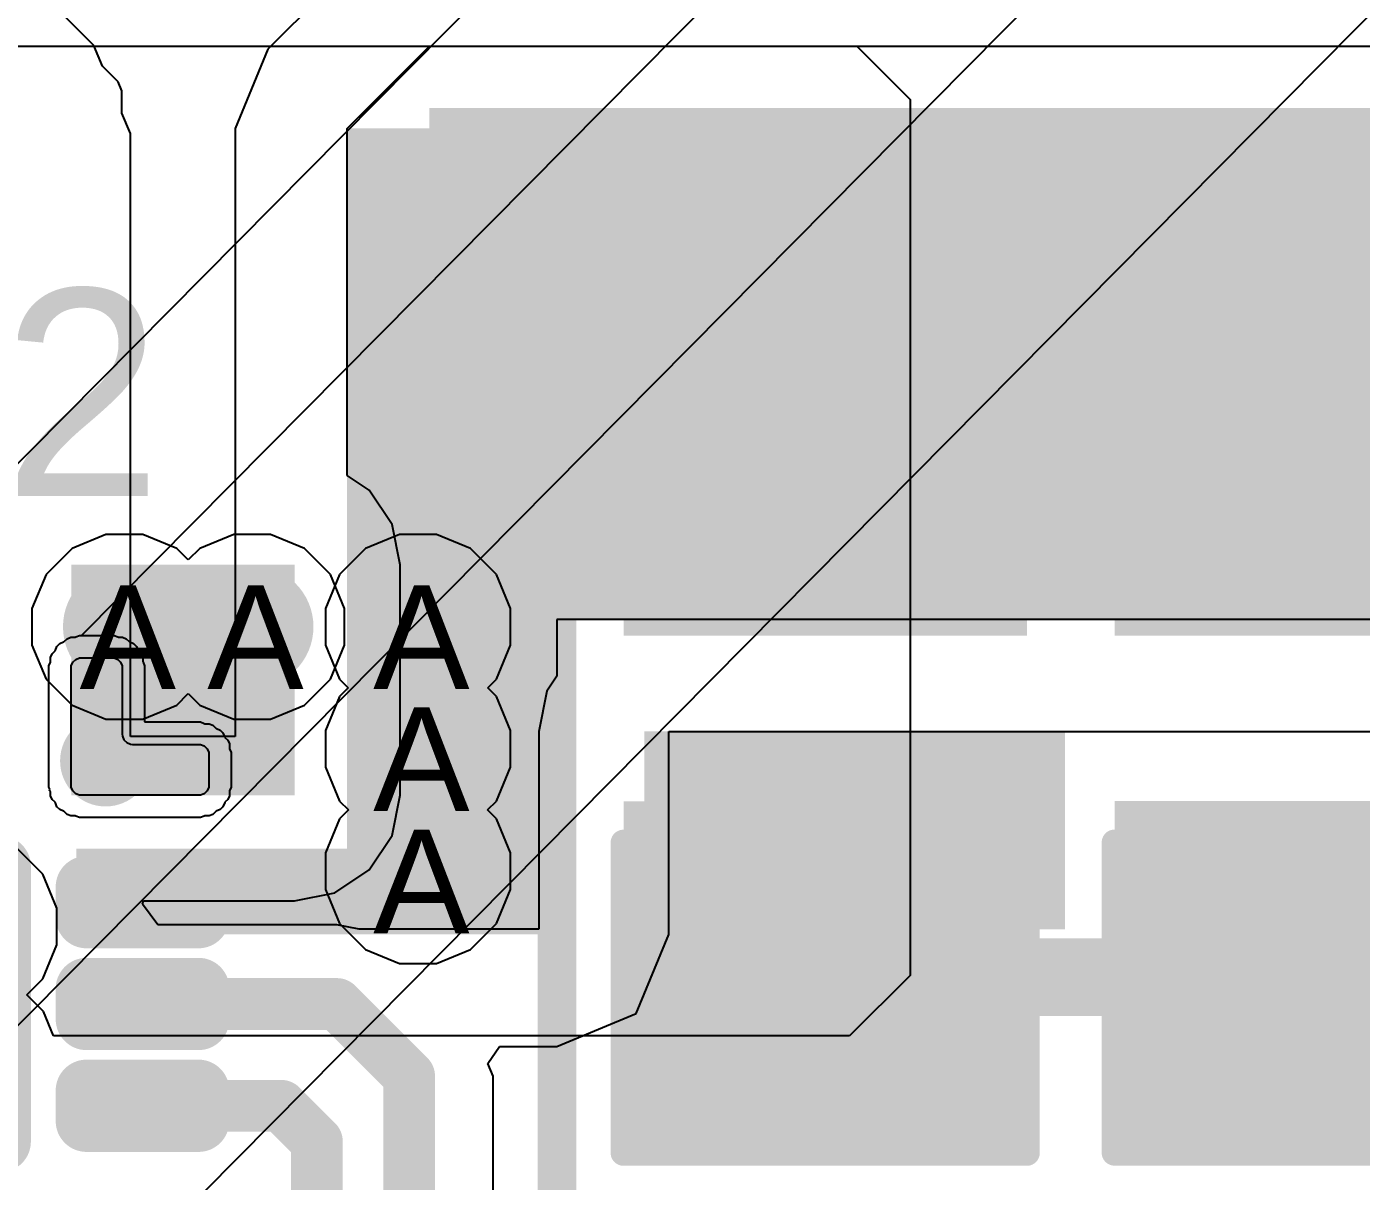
# Model space of a CAD drawing. Header units: inches. Extents: x -4 to 5258, y -4 to 5281.
# Drawn here: x 37.38 to 43.94, y 8.4 to 14.07 of the extents above; entities that cross this region are included whole.
import ezdxf

# ---------------------------------------------------------------- set-up
doc = ezdxf.new("R2010")
doc.units = ezdxf.units.IN
for name, color, linetype in [('Bottom Layer', 5, 'Continuous'), ('Bottom Solder', 6, 'Continuous'), ('Drill Drawing', 1, 'Continuous'), ('Layer 1', 16, 'Continuous'), ('Layer 2', 76, 'Continuous'), ('Top Layer', 1, 'Continuous'), ('Top Overlay', 2, 'Continuous'), ('Top Paste', 8, 'Continuous'), ('Top Solder', 216, 'Continuous'), ('Via Holes', 16, 'Continuous')]:
    doc.layers.add(name, color=color, linetype=linetype)
doc.styles.add('Arial', font='', dxfattribs={"height": 0.2})
doc.styles.get('Arial').set_extended_font_data('Arial')

# ---------------------------------------------------------------- blocks, each defined once
blk = doc.blocks.new('13_WQFN_HR__3_2__31')
at = {"layer": 'Top Layer'}
h = blk.add_hatch(color=1, dxfattribs=at)
edge = h.paths.add_edge_path()
edge.add_arc((0.6937, 1.1938), 0.1221, 0, 360)
h = blk.add_hatch(color=1, dxfattribs=at)
edge = h.paths.add_edge_path()
edge.add_arc((0.6, 0.575), 0.05, 90, 180)
edge.add_line((0.55, 0.575), (0.55, 0.425))
edge.add_arc((0.6, 0.425), 0.05, 180, 270)
edge.add_line((0.6, 0.375), (1.15, 0.375))
edge.add_arc((1.15, 0.425), 0.05, 270, 360)
edge.add_line((1.2, 0.425), (1.2, 0.575))
edge.add_arc((1.15, 0.575), 0.05, 0, 90)
edge.add_line((1.15, 0.625), (0.6, 0.625))
h = blk.add_hatch(color=1, dxfattribs=at)
edge = h.paths.add_edge_path()
edge.add_arc((0.6, 0.075), 0.05, 90, 180)
edge.add_line((0.55, 0.075), (0.55, -0.075))
edge.add_arc((0.6, -0.075), 0.05, 180, 270)
edge.add_line((0.6, -0.125), (1.15, -0.125))
edge.add_arc((1.15, -0.075), 0.05, 270, 360)
edge.add_line((1.2, -0.075), (1.2, 0.075))
edge.add_arc((1.15, 0.075), 0.05, 0, 90)
edge.add_line((1.15, 0.125), (0.6, 0.125))
h = blk.add_hatch(color=1, dxfattribs=at)
edge = h.paths.add_edge_path()
edge.add_arc((0.6, -0.425), 0.05, 90, 180)
edge.add_line((0.55, -0.425), (0.55, -0.575))
edge.add_arc((0.6, -0.575), 0.05, 180, 270)
edge.add_line((0.6, -0.625), (1.15, -0.625))
edge.add_arc((1.15, -0.575), 0.05, 270, 360)
edge.add_line((1.2, -0.575), (1.2, -0.425))
edge.add_arc((1.15, -0.425), 0.05, 0, 90)
edge.add_line((1.15, -0.375), (0.6, -0.375))
at = {"layer": 'Top Paste'}
h = blk.add_hatch(color=8, dxfattribs=at)
edge = h.paths.add_edge_path()
edge.add_arc((0.6937, 1.1938), 0.1221, 0, 360)
h = blk.add_hatch(color=8, dxfattribs=at)
edge = h.paths.add_edge_path()
edge.add_arc((0.6, 0.575), 0.05, 90, 180)
edge.add_line((0.55, 0.575), (0.55, 0.425))
edge.add_arc((0.6, 0.425), 0.05, 180, 270)
edge.add_line((0.6, 0.375), (1.15, 0.375))
edge.add_arc((1.15, 0.425), 0.05, 270, 360)
edge.add_line((1.2, 0.425), (1.2, 0.575))
edge.add_arc((1.15, 0.575), 0.05, 0, 90)
edge.add_line((1.15, 0.625), (0.6, 0.625))
h = blk.add_hatch(color=8, dxfattribs=at)
edge = h.paths.add_edge_path()
edge.add_arc((0.6, 0.075), 0.05, 90, 180)
edge.add_line((0.55, 0.075), (0.55, -0.075))
edge.add_arc((0.6, -0.075), 0.05, 180, 270)
edge.add_line((0.6, -0.125), (1.15, -0.125))
edge.add_arc((1.15, -0.075), 0.05, 270, 360)
edge.add_line((1.2, -0.075), (1.2, 0.075))
edge.add_arc((1.15, 0.075), 0.05, 0, 90)
edge.add_line((1.15, 0.125), (0.6, 0.125))
h = blk.add_hatch(color=8, dxfattribs=at)
edge = h.paths.add_edge_path()
edge.add_arc((0.6, -0.425), 0.05, 90, 180)
edge.add_line((0.55, -0.425), (0.55, -0.575))
edge.add_arc((0.6, -0.575), 0.05, 180, 270)
edge.add_line((0.6, -0.625), (1.15, -0.625))
edge.add_arc((1.15, -0.575), 0.05, 270, 360)
edge.add_line((1.2, -0.575), (1.2, -0.425))
edge.add_arc((1.15, -0.425), 0.05, 0, 90)
edge.add_line((1.15, -0.375), (0.6, -0.375))
at = {"layer": 'Top Solder'}
h = blk.add_hatch(color=216, dxfattribs=at)
edge = h.paths.add_edge_path()
edge.add_arc((0.6937, 1.1938), 0.2237, 0, 360)
h = blk.add_hatch(color=216, dxfattribs=at)
edge = h.paths.add_edge_path()
edge.add_arc((-0.1755, 0.6755), 0.1511, 90, 180)
edge.add_line((-0.3266, 0.6755), (-0.3266, -0.6755))
edge.add_arc((-0.1755, -0.6755), 0.1511, 180, 270)
edge.add_line((-0.1755, -0.8266), (0.1755, -0.8266))
edge.add_arc((0.1755, -0.6755), 0.1511, 270, 360)
edge.add_line((0.3266, -0.6755), (0.3266, 0.6755))
edge.add_arc((0.1755, 0.6755), 0.1511, 0, 90)
edge.add_line((0.1755, 0.8266), (-0.1755, 0.8266))
h = blk.add_hatch(color=216, dxfattribs=at)
edge = h.paths.add_edge_path()
edge.add_arc((0.6, 0.575), 0.1516, 90, 180)
edge.add_line((0.4484, 0.575), (0.4484, 0.425))
edge.add_arc((0.6, 0.425), 0.1516, 180, 270)
edge.add_line((0.6, 0.2734), (1.15, 0.2734))
edge.add_arc((1.15, 0.425), 0.1516, 270, 360)
edge.add_line((1.3016, 0.425), (1.3016, 0.575))
edge.add_arc((1.15, 0.575), 0.1516, 0, 90)
edge.add_line((1.15, 0.7266), (0.6, 0.7266))
h = blk.add_hatch(color=216, dxfattribs=at)
edge = h.paths.add_edge_path()
edge.add_arc((0.6, 0.075), 0.1516, 90, 180)
edge.add_line((0.4484, 0.075), (0.4484, -0.075))
edge.add_arc((0.6, -0.075), 0.1516, 180, 270)
edge.add_line((0.6, -0.2266), (1.15, -0.2266))
edge.add_arc((1.15, -0.075), 0.1516, 270, 360)
edge.add_line((1.3016, -0.075), (1.3016, 0.075))
edge.add_arc((1.15, 0.075), 0.1516, 0, 90)
edge.add_line((1.15, 0.2266), (0.6, 0.2266))
h = blk.add_hatch(color=216, dxfattribs=at)
edge = h.paths.add_edge_path()
edge.add_arc((0.6, -0.425), 0.1516, 90, 180)
edge.add_line((0.4484, -0.425), (0.4484, -0.575))
edge.add_arc((0.6, -0.575), 0.1516, 180, 270)
edge.add_line((0.6, -0.7266), (1.15, -0.7266))
edge.add_arc((1.15, -0.575), 0.1516, 270, 360)
edge.add_line((1.3016, -0.575), (1.3016, -0.425))
edge.add_arc((1.15, -0.425), 0.1516, 0, 90)
edge.add_line((1.15, -0.2734), (0.6, -0.2734))
at = {"layer": 'Top Layer'}
for p, q in [((0.525, 1.66), (0.5326, 1.6783)), ((0.525, 1.65), (0.525, 1.66)), ((0.525, 1.075), (0.525, 1.65)), ((0.5326, 1.6783), (0.5467, 1.6924)), ((0.5467, 1.6924), (0.565, 1.7)), ((0.565, 1.7), (0.575, 1.7)), ((0.575, 1.7), (0.575, 1.7)), ((0.575, 1.7), (0.725, 1.7)), ((0.575, 1.7), (0.575, 1.7)), ((0.725, 1.7), (0.7349, 1.7)), ((0.7349, 1.7), (0.7533, 1.6924)), ((0.7533, 1.6924), (0.7674, 1.6784)), ((0.7674, 1.6784), (0.775, 1.66)), ((0.775, 1.66), (0.775, 1.65)), ((0.775, 1.65), (0.775, 1.65)), ((0.775, 1.65), (0.775, 1.325)), ((0.775, 1.325), (0.776, 1.3153)), ((0.776, 1.3153), (0.7834, 1.2973)), ((0.7834, 1.2973), (0.7972, 1.2835)), ((0.7972, 1.2835), (0.8152, 1.276)), ((0.8152, 1.276), (0.825, 1.275)), ((0.825, 1.275), (0.825, 1.275)), ((0.825, 1.275), (1.15, 1.275)), ((1.15, 1.275), (1.1599, 1.275)), ((1.1599, 1.275), (1.1783, 1.2674)), ((1.1783, 1.2674), (1.1924, 1.2534)), ((1.1924, 1.2534), (1.2, 1.235)), ((1.2, 1.235), (1.2, 1.225)), ((1.2, 1.225), (1.2, 1.225)), ((1.2, 1.225), (1.2, 1.075)), ((0.525, 1.0651), (0.525, 1.075)), ((0.525, 1.075), (0.525, 1.075)), ((0.5326, 1.0467), (0.525, 1.0651)), ((1.2, 1.0651), (1.1924, 1.0467)), ((1.2, 1.075), (1.2, 1.0651)), ((0.5467, 1.0326), (0.5326, 1.0467)), ((0.5651, 1.025), (0.5467, 1.0326)), ((0.575, 1.025), (0.5651, 1.025)), ((1.15, 1.025), (0.575, 1.025)), ((1.1599, 1.025), (1.15, 1.025)), ((1.15, 1.025), (1.15, 1.025)), ((1.1783, 1.0326), (1.1599, 1.025)), ((1.1924, 1.0467), (1.1783, 1.0326))]:
    blk.add_line(p, q, dxfattribs=at)
at = {"layer": 'Top Overlay'}
for points in [[(0.95, 1.5933, 0.127, 0.127, 0), (1.1, 1.5933, 0.127, 0.127, 0)], [(1.1, 1.4433, 0.127, 0.127, 0), (1.1, 1.5933, 0.127, 0.127, 0)]]:
    blk.add_lwpolyline(points, format="xyseb", dxfattribs=at)
for points in [[(0.9183, 1.5933, 0.0635, 0.0635, 1), (0.9818, 1.5933, 0.0635, 0.0635, 1)], [(1.0683, 1.5933, 0.0635, 0.0635, 1), (1.1318, 1.5933, 0.0635, 0.0635, 1)], [(1.0683, 1.5933, 0.0635, 0.0635, 1), (1.1318, 1.5933, 0.0635, 0.0635, 1)], [(1.0683, 1.4433, 0.0635, 0.0635, 1), (1.1318, 1.4433, 0.0635, 0.0635, 1)]]:
    blk.add_lwpolyline(points, format="xyseb", close=True, dxfattribs=at)
at = {"layer": 'Top Solder'}
for p, q in [((-0.575, 1.8099), (5220.6763, 5271.621)), ((-0.5467, -0.9227), (5220.6763, 5271.621)), ((0.575, 1.81), (5220.6763, 5271.621)), ((1.1783, -0.9227), (5220.6763, 5271.621)), ((0.4689, 1.7702), (0.4873, 1.7778)), ((0.4873, 1.7778), (0.4891, 1.7786)), ((0.4873, 1.7778), (0.4873, 1.7778)), ((0.4891, 1.7786), (0.4905, 1.7799)), ((0.4905, 1.7799), (0.5046, 1.794)), ((0.4905, 1.7799), (0.4905, 1.7799)), ((0.5046, 1.794), (0.523, 1.8016)), ((0.523, 1.8016), (0.5448, 1.8016)), ((0.5448, 1.8016), (0.5466, 1.8024)), ((0.5466, 1.8024), (0.5467, 1.8024)), ((0.5467, 1.8024), (0.5651, 1.81)), ((0.5651, 1.81), (0.575, 1.81)), ((0.575, 1.81), (0.575, 1.81)), ((0.575, 1.81), (0.725, 1.81)), ((0.575, 1.81), (0.575, 1.81)), ((0.575, 1.81), (0.575, 1.81)), ((0.725, 1.81), (0.725, 1.81)), ((0.725, 1.81), (0.7349, 1.81)), ((0.7349, 1.81), (0.7533, 1.8024)), ((0.7533, 1.8024), (0.7533, 1.8024)), ((0.7533, 1.8024), (0.7552, 1.8016)), ((0.7552, 1.8016), (0.777, 1.8016)), ((0.777, 1.8016), (0.7954, 1.794)), ((0.7954, 1.794), (0.8095, 1.7799)), ((0.8095, 1.7799), (0.8095, 1.7799)), ((0.8095, 1.7799), (0.8109, 1.7786)), ((0.8109, 1.7786), (0.8127, 1.7778)), ((0.8127, 1.7778), (0.8127, 1.7778)), ((0.8127, 1.7778), (0.8311, 1.7702)), ((0.8311, 1.7702), (0.8452, 1.7561)), ((0.4234, 1.702), (0.431, 1.7204)), ((0.431, 1.7204), (0.4451, 1.7345)), ((0.4451, 1.7345), (0.4464, 1.7359)), ((0.4451, 1.7345), (0.4451, 1.7345)), ((0.4464, 1.7359), (0.4472, 1.7377)), ((0.4472, 1.7377), (0.4548, 1.7561)), ((0.4472, 1.7377), (0.4472, 1.7377)), ((0.4548, 1.7561), (0.4689, 1.7702)), ((0.8452, 1.7561), (0.8535, 1.7359)), ((0.8535, 1.7359), (0.8549, 1.7345)), ((0.8549, 1.7345), (0.8549, 1.7345)), ((0.8549, 1.7345), (0.869, 1.7204)), ((0.869, 1.7204), (0.8766, 1.702)), ((0.415, 1.6599), (0.4226, 1.6783)), ((0.415, 1.65), (0.415, 1.6599)), ((0.415, 1.075), (0.415, 1.65)), ((0.4226, 1.6783), (0.4234, 1.6802)), ((0.4226, 1.6783), (0.4226, 1.6783)), ((0.4234, 1.6802), (0.4234, 1.702)), ((0.8766, 1.702), (0.8766, 1.6802)), ((0.8766, 1.6802), (0.8774, 1.6784)), ((0.8774, 1.6784), (0.8774, 1.6783)), ((0.8774, 1.6783), (0.885, 1.66)), ((0.885, 1.66), (0.885, 1.65)), ((0.885, 1.65), (0.885, 1.65)), ((0.885, 1.65), (0.885, 1.385)), ((0.885, 1.385), (1.15, 1.385)), ((1.15, 1.385), (1.1599, 1.385)), ((1.1599, 1.385), (1.1783, 1.3774)), ((1.1783, 1.3774), (1.1783, 1.3774)), ((1.1783, 1.3774), (1.1802, 1.3766)), ((1.1802, 1.3766), (1.202, 1.3766)), ((1.202, 1.3766), (1.2204, 1.369)), ((1.2204, 1.369), (1.2345, 1.355)), ((1.2345, 1.355), (1.2345, 1.355)), ((1.2345, 1.355), (1.2359, 1.3536)), ((1.2359, 1.3536), (1.2377, 1.3528)), ((1.2377, 1.3528), (1.2377, 1.3528)), ((1.2377, 1.3528), (1.2561, 1.3452)), ((1.2561, 1.3452), (1.2701, 1.3311)), ((1.2701, 1.3311), (1.2785, 1.3109)), ((1.2785, 1.3109), (1.2799, 1.3095)), ((1.2799, 1.3095), (1.2799, 1.3095)), ((1.2799, 1.3095), (1.294, 1.2954)), ((1.294, 1.2954), (1.3016, 1.2771)), ((1.3016, 1.2771), (1.3016, 1.2552)), ((1.3016, 1.2552), (1.3024, 1.2534)), ((1.3024, 1.2534), (1.3024, 1.2534)), ((1.3024, 1.2534), (1.31, 1.235)), ((1.31, 1.235), (1.31, 1.225)), ((1.31, 1.225), (1.31, 1.225)), ((1.31, 1.225), (1.31, 1.225)), ((1.31, 1.225), (1.31, 1.225)), ((1.31, 1.225), (1.31, 1.075)), ((0.415, 1.0651), (0.415, 1.075)), ((0.415, 1.075), (0.415, 1.075)), ((0.4193, 1.0548), (0.415, 1.0651)), ((0.4183, 1.0484), (0.4193, 1.0548)), ((1.31, 1.0651), (1.3024, 1.0467)), ((1.31, 1.075), (1.31, 1.0651)), ((0.4234, 1.0415), (0.4183, 1.0484)), ((0.4183, 1.0484), (0.4183, 1.0484)), ((0.4234, 1.023), (0.4234, 1.0415)), ((0.431, 1.0046), (0.4234, 1.023)), ((0.4451, 0.9906), (0.431, 1.0046)), ((0.4465, 0.9892), (0.4451, 0.9906)), ((0.4472, 0.9873), (0.4465, 0.9892)), ((0.4548, 0.9689), (0.4472, 0.9873)), ((0.4472, 0.9873), (0.4472, 0.9873)), ((1.2785, 0.9891), (1.2701, 0.9689)), ((1.2799, 0.9905), (1.2785, 0.9891)), ((1.294, 1.0046), (1.2799, 0.9906)), ((1.2799, 0.9906), (1.2799, 0.9905)), ((1.3016, 1.023), (1.294, 1.0046)), ((1.3024, 1.0467), (1.3016, 1.0449)), ((1.3016, 1.0449), (1.3016, 1.023)), ((1.3024, 1.0467), (1.3024, 1.0467)), ((0.4689, 0.9549), (0.4548, 0.9689)), ((0.4873, 0.9473), (0.4689, 0.9549)), ((0.4873, 0.9472), (0.4873, 0.9473)), ((0.4891, 0.9465), (0.4873, 0.9472)), ((0.4905, 0.9451), (0.4891, 0.9465)), ((0.5046, 0.931), (0.4905, 0.9451)), ((0.523, 0.9234), (0.5046, 0.931)), ((0.5448, 0.9234), (0.523, 0.9234)), ((0.5467, 0.9227), (0.5448, 0.9234)), ((0.5651, 0.9151), (0.5467, 0.9227)), ((0.5467, 0.9227), (0.5467, 0.9227)), ((1.1783, 0.9227), (1.1599, 0.9151)), ((1.1802, 0.9234), (1.1783, 0.9227)), ((1.1783, 0.9227), (1.1783, 0.9227)), ((1.202, 0.9234), (1.1802, 0.9234)), ((1.2204, 0.931), (1.202, 0.9234)), ((1.2345, 0.9451), (1.2204, 0.931)), ((1.2359, 0.9465), (1.2345, 0.9451)), ((1.2345, 0.9451), (1.2345, 0.9451)), ((1.2561, 0.9549), (1.2359, 0.9465)), ((1.2701, 0.9689), (1.2561, 0.9549)), ((0.575, 0.9151), (0.5651, 0.9151)), ((1.15, 0.9151), (0.575, 0.9151)), ((0.575, 0.9151), (0.575, 0.9151)), ((1.1599, 0.9151), (1.15, 0.9151))]:
    blk.add_line(p, q, dxfattribs=at)
blk = doc.blocks.new('C___1206_299')
at = {"layer": 'Top Layer'}
for points in [[(-2.032, 0.889), (-0.508, 0.889), (-0.508, -0.889), (-2.032, -0.889)], [(0.508, 0.889), (2.032, 0.889), (2.032, -0.889), (0.508, -0.889)]]:
    blk.add_hatch(color=1, dxfattribs=at).paths.add_polyline_path(points)
at = {"layer": 'Top Paste'}
for points in [[(-2.032, 0.889), (-0.508, 0.889), (-0.508, -0.889), (-2.032, -0.889)], [(0.508, 0.889), (2.032, 0.889), (2.032, -0.889), (0.508, -0.889)]]:
    blk.add_hatch(color=8, dxfattribs=at).paths.add_polyline_path(points)
at = {"layer": 'Top Solder'}
for points in [[(-2.1336, 0.9906), (-0.4064, 0.9906), (-0.4064, -0.9906), (-2.1336, -0.9906)], [(0.4064, 0.9906), (2.1336, 0.9906), (2.1336, -0.9906), (0.4064, -0.9906)]]:
    blk.add_hatch(color=216, dxfattribs=at).paths.add_polyline_path(points)
at = {"layer": 'Top Overlay'}
for points in [[(-2.1336, 0.9906, 0.127, 0.127, 0), (-2.1336, -0.9906, 0.127, 0.127, 0)], [(-2.1336, 0.9906, 0.127, 0.127, 0), (-0.6096, 0.9906, 0.127, 0.127, 0)], [(0.6096, 0.9906, 0.127, 0.127, 0), (2.1336, 0.9906, 0.127, 0.127, 0)], [(2.1336, 0.9906, 0.127, 0.127, 0), (2.1336, -0.9906, 0.127, 0.127, 0)], [(-2.1336, -0.9906, 0.127, 0.127, 0), (-0.6096, -0.9906, 0.127, 0.127, 0)], [(0.6096, -0.9906, 0.127, 0.127, 0), (2.1336, -0.9906, 0.127, 0.127, 0)]]:
    blk.add_lwpolyline(points, format="xyseb", dxfattribs=at)
for points in [[(-2.1653, 0.9906, 0.0635, 0.0635, 1), (-2.1018, 0.9906, 0.0635, 0.0635, 1)], [(-2.1653, 0.9906, 0.0635, 0.0635, 1), (-2.1018, 0.9906, 0.0635, 0.0635, 1)], [(-0.6414, 0.9906, 0.0635, 0.0635, 1), (-0.5779, 0.9906, 0.0635, 0.0635, 1)], [(0.5779, 0.9906, 0.0635, 0.0635, 1), (0.6414, 0.9906, 0.0635, 0.0635, 1)], [(2.1019, 0.9906, 0.0635, 0.0635, 1), (2.1654, 0.9906, 0.0635, 0.0635, 1)], [(2.1019, 0.9906, 0.0635, 0.0635, 1), (2.1654, 0.9906, 0.0635, 0.0635, 1)], [(-2.1653, -0.9906, 0.0635, 0.0635, 1), (-2.1018, -0.9906, 0.0635, 0.0635, 1)], [(-2.1653, -0.9906, 0.0635, 0.0635, 1), (-2.1018, -0.9906, 0.0635, 0.0635, 1)], [(-0.6413, -0.9906, 0.0635, 0.0635, 1), (-0.5778, -0.9906, 0.0635, 0.0635, 1)], [(0.5779, -0.9906, 0.0635, 0.0635, 1), (0.6414, -0.9906, 0.0635, 0.0635, 1)], [(2.1019, -0.9906, 0.0635, 0.0635, 1), (2.1654, -0.9906, 0.0635, 0.0635, 1)], [(2.1019, -0.9906, 0.0635, 0.0635, 1), (2.1654, -0.9906, 0.0635, 0.0635, 1)]]:
    blk.add_lwpolyline(points, format="xyseb", close=True, dxfattribs=at)
blk = doc.blocks.new('C___1206_300')
at = {"layer": 'Top Layer'}
for points in [[(-2.032, 0.889), (-0.508, 0.889), (-0.508, -0.889), (-2.032, -0.889)], [(0.508, 0.889), (2.032, 0.889), (2.032, -0.889), (0.508, -0.889)]]:
    blk.add_hatch(color=1, dxfattribs=at).paths.add_polyline_path(points)
at = {"layer": 'Top Paste'}
for points in [[(-2.032, 0.889), (-0.508, 0.889), (-0.508, -0.889), (-2.032, -0.889)], [(0.508, 0.889), (2.032, 0.889), (2.032, -0.889), (0.508, -0.889)]]:
    blk.add_hatch(color=8, dxfattribs=at).paths.add_polyline_path(points)
at = {"layer": 'Top Solder'}
for points in [[(-2.1336, 0.9906), (-0.4064, 0.9906), (-0.4064, -0.9906), (-2.1336, -0.9906)], [(0.4064, 0.9906), (2.1336, 0.9906), (2.1336, -0.9906), (0.4064, -0.9906)]]:
    blk.add_hatch(color=216, dxfattribs=at).paths.add_polyline_path(points)
at = {"layer": 'Top Overlay'}
for points in [[(-2.1336, 0.9906, 0.127, 0.127, 0), (-2.1336, -0.9906, 0.127, 0.127, 0)], [(-2.1336, 0.9906, 0.127, 0.127, 0), (-0.6096, 0.9906, 0.127, 0.127, 0)], [(0.6096, 0.9906, 0.127, 0.127, 0), (2.1336, 0.9906, 0.127, 0.127, 0)], [(2.1336, 0.9906, 0.127, 0.127, 0), (2.1336, -0.9906, 0.127, 0.127, 0)], [(-2.1336, -0.9906, 0.127, 0.127, 0), (-0.6096, -0.9906, 0.127, 0.127, 0)], [(0.6096, -0.9906, 0.127, 0.127, 0), (2.1336, -0.9906, 0.127, 0.127, 0)]]:
    blk.add_lwpolyline(points, format="xyseb", dxfattribs=at)
for points in [[(-2.1653, 0.9906, 0.0635, 0.0635, 1), (-2.1018, 0.9906, 0.0635, 0.0635, 1)], [(-2.1653, 0.9906, 0.0635, 0.0635, 1), (-2.1018, 0.9906, 0.0635, 0.0635, 1)], [(-0.6414, 0.9906, 0.0635, 0.0635, 1), (-0.5779, 0.9906, 0.0635, 0.0635, 1)], [(0.5779, 0.9906, 0.0635, 0.0635, 1), (0.6414, 0.9906, 0.0635, 0.0635, 1)], [(2.1018, 0.9906, 0.0635, 0.0635, 1), (2.1653, 0.9906, 0.0635, 0.0635, 1)], [(2.1018, 0.9906, 0.0635, 0.0635, 1), (2.1653, 0.9906, 0.0635, 0.0635, 1)], [(-2.1653, -0.9906, 0.0635, 0.0635, 1), (-2.1018, -0.9906, 0.0635, 0.0635, 1)], [(-2.1653, -0.9906, 0.0635, 0.0635, 1), (-2.1018, -0.9906, 0.0635, 0.0635, 1)], [(-0.6414, -0.9906, 0.0635, 0.0635, 1), (-0.5779, -0.9906, 0.0635, 0.0635, 1)], [(0.5779, -0.9906, 0.0635, 0.0635, 1), (0.6414, -0.9906, 0.0635, 0.0635, 1)], [(2.1018, -0.9906, 0.0635, 0.0635, 1), (2.1653, -0.9906, 0.0635, 0.0635, 1)], [(2.1018, -0.9906, 0.0635, 0.0635, 1), (2.1653, -0.9906, 0.0635, 0.0635, 1)]]:
    blk.add_lwpolyline(points, format="xyseb", close=True, dxfattribs=at)

msp = doc.modelspace()

# ---------------------------------------------------------------- hatches: boundary and pattern name
at = {"layer": 'Bottom Layer'}
h = msp.add_hatch(color=5, dxfattribs=at)
edge = h.paths.add_edge_path()
edge.add_arc((37.8632, 11.1199), 0.2, 0, 360)
h = msp.add_hatch(color=5, dxfattribs=at)
edge = h.paths.add_edge_path()
edge.add_arc((38.4905, 11.1199), 0.2, 0, 360)
h = msp.add_hatch(color=5, dxfattribs=at)
edge = h.paths.add_edge_path()
edge.add_arc((39.3057, 11.1198), 0.2, 0, 360)
h = msp.add_hatch(color=5, dxfattribs=at)
edge = h.paths.add_edge_path()
edge.add_arc((39.3057, 10.5206), 0.2, 0, 360)
h = msp.add_hatch(color=5, dxfattribs=at)
edge = h.paths.add_edge_path()
edge.add_arc((39.3057, 9.9199), 0.2, 0, 360)
at = {"layer": 'Bottom Solder'}
h = msp.add_hatch(color=6, dxfattribs=at)
edge = h.paths.add_edge_path()
edge.add_arc((37.8632, 11.1199), 0.3016, 0, 360)
h = msp.add_hatch(color=6, dxfattribs=at)
edge = h.paths.add_edge_path()
edge.add_arc((38.4905, 11.1199), 0.3016, 0, 360)
h = msp.add_hatch(color=6, dxfattribs=at)
edge = h.paths.add_edge_path()
edge.add_arc((39.3057, 11.1198), 0.3016, 0, 360)
h = msp.add_hatch(color=6, dxfattribs=at)
edge = h.paths.add_edge_path()
edge.add_arc((39.3057, 10.5206), 0.3016, 0, 360)
h = msp.add_hatch(color=6, dxfattribs=at)
edge = h.paths.add_edge_path()
edge.add_arc((39.3057, 9.9199), 0.3016, 0, 360)
at = {"layer": 'Layer 1'}
h = msp.add_hatch(color=16, dxfattribs=at)
edge = h.paths.add_edge_path()
edge.add_arc((37.8632, 11.1199), 0.2, 0, 360)
h = msp.add_hatch(color=16, dxfattribs=at)
edge = h.paths.add_edge_path()
edge.add_arc((38.4905, 11.1199), 0.2, 0, 360)
h = msp.add_hatch(color=16, dxfattribs=at)
edge = h.paths.add_edge_path()
edge.add_arc((39.3057, 11.1198), 0.2, 0, 360)
h = msp.add_hatch(color=16, dxfattribs=at)
edge = h.paths.add_edge_path()
edge.add_arc((39.3057, 10.5206), 0.2, 0, 360)
h = msp.add_hatch(color=16, dxfattribs=at)
edge = h.paths.add_edge_path()
edge.add_arc((39.3057, 9.9199), 0.2, 0, 360)
at = {"layer": 'Layer 2'}
h = msp.add_hatch(color=76, dxfattribs=at)
edge = h.paths.add_edge_path()
edge.add_arc((37.8632, 11.1199), 0.2, 0, 360)
h = msp.add_hatch(color=76, dxfattribs=at)
edge = h.paths.add_edge_path()
edge.add_arc((38.4905, 11.1199), 0.2, 0, 360)
h = msp.add_hatch(color=76, dxfattribs=at)
edge = h.paths.add_edge_path()
edge.add_arc((39.3057, 11.1198), 0.2, 0, 360)
h = msp.add_hatch(color=76, dxfattribs=at)
edge = h.paths.add_edge_path()
edge.add_arc((39.3057, 10.5206), 0.2, 0, 360)
h = msp.add_hatch(color=76, dxfattribs=at)
edge = h.paths.add_edge_path()
edge.add_arc((39.3057, 9.9199), 0.2, 0, 360)
at = {"layer": 'Top Layer'}
for points in [[(39.3614, 11.1559), (56.4564, 11.1559), (56.4564, 13.6673), (39.3614, 13.6673)], [(38.9575, 9.6091), (39.988, 9.6091), (39.988, 13.5678), (38.9575, 13.5678)], [(38.6994, 11.4246), (37.6024, 11.4246), (37.6024, 10.2925), (38.6994, 10.2925)], [(40.417, 9.6343), (42.4835, 9.6343), (42.4835, 10.606), (40.417, 10.606)], [(39.6624, 10.0305), (37.6274, 10.0305), (37.6274, 9.6091), (39.6624, 9.6091)]]:
    msp.add_hatch(color=1, dxfattribs=at).paths.add_polyline_path(points)
h = msp.add_hatch(color=1, dxfattribs=at)
edge = h.paths.add_edge_path()
edge.add_arc((37.8632, 11.1199), 0.2, 0, 360)
h = msp.add_hatch(color=1, dxfattribs=at)
edge = h.paths.add_edge_path()
edge.add_arc((38.4905, 11.1199), 0.2, 0, 360)
h = msp.add_hatch(color=1, dxfattribs=at)
edge = h.paths.add_edge_path()
edge.add_arc((39.3057, 11.1198), 0.2, 0, 360)
h = msp.add_hatch(color=1, dxfattribs=at)
edge = h.paths.add_edge_path()
edge.add_arc((39.3057, 10.5206), 0.2, 0, 360)
h = msp.add_hatch(color=1, dxfattribs=at)
edge = h.paths.add_edge_path()
edge.add_arc((39.3057, 9.9199), 0.2, 0, 360)
at = {"layer": 'Top Solder'}
h = msp.add_hatch(color=216, dxfattribs=at)
edge = h.paths.add_edge_path()
edge.add_arc((37.8632, 11.1199), 0.3016, 0, 360)
h = msp.add_hatch(color=216, dxfattribs=at)
edge = h.paths.add_edge_path()
edge.add_arc((38.4905, 11.1199), 0.3016, 0, 360)
h = msp.add_hatch(color=216, dxfattribs=at)
edge = h.paths.add_edge_path()
edge.add_arc((39.3057, 11.1198), 0.3016, 0, 360)
h = msp.add_hatch(color=216, dxfattribs=at)
edge = h.paths.add_edge_path()
edge.add_arc((39.3057, 10.5206), 0.3016, 0, 360)
h = msp.add_hatch(color=216, dxfattribs=at)
edge = h.paths.add_edge_path()
edge.add_arc((39.3057, 9.9199), 0.3016, 0, 360)
at = {"layer": 'Via Holes'}
h = msp.add_hatch(color=7, dxfattribs=at)
edge = h.paths.add_edge_path()
edge.add_arc((37.8632, 11.1199), 0.1, 0, 360)
h = msp.add_hatch(color=7, dxfattribs=at)
edge = h.paths.add_edge_path()
edge.add_arc((38.4905, 11.1199), 0.1, 0, 360)
h = msp.add_hatch(color=7, dxfattribs=at)
edge = h.paths.add_edge_path()
edge.add_arc((39.3057, 11.1198), 0.1, 0, 360)
h = msp.add_hatch(color=7, dxfattribs=at)
edge = h.paths.add_edge_path()
edge.add_arc((39.3057, 10.5206), 0.1, 0, 360)
h = msp.add_hatch(color=7, dxfattribs=at)
edge = h.paths.add_edge_path()
edge.add_arc((39.3057, 9.9199), 0.1, 0, 360)

# ---------------------------------------------------------------- linework, layer by layer
at = {"layer": 'Bottom Layer'}
for p, q in [((39.2153, 11.5738), (39.0485, 11.5047)), ((39.396, 11.5738), (39.2153, 11.5738)), ((39.5628, 11.5047), (39.396, 11.5738)), ((39.0485, 11.5047), (38.9208, 11.377)), ((39.6905, 11.377), (39.5628, 11.5047)), ((38.9208, 11.377), (38.8517, 11.2101)), ((39.7597, 11.2101), (39.6905, 11.377)), ((38.8517, 11.2101), (38.8517, 11.0295)), ((39.7597, 11.0295), (39.7597, 11.2101)), ((38.8517, 11.0295), (38.9208, 10.8626)), ((39.6905, 10.8626), (39.7597, 11.0295)), ((38.9208, 10.8626), (38.9632, 10.8202)), ((38.9632, 10.8202), (38.9208, 10.7778)), ((39.6481, 10.8202), (39.6905, 10.8626)), ((39.6905, 10.7778), (39.6481, 10.8202)), ((38.9208, 10.7778), (38.8517, 10.6109)), ((39.7597, 10.6109), (39.6905, 10.7778)), ((38.8517, 10.6109), (38.8517, 10.4303)), ((39.7597, 10.4303), (39.7597, 10.6109)), ((38.8517, 10.4303), (38.9208, 10.2634)), ((39.6905, 10.2634), (39.7597, 10.4303)), ((38.9208, 10.2634), (38.964, 10.2202)), ((39.6473, 10.2202), (39.6905, 10.2634)), ((38.9208, 10.177), (38.8517, 10.0102)), ((38.964, 10.2202), (38.9208, 10.177)), ((39.6905, 10.177), (39.6473, 10.2202)), ((39.7597, 10.0102), (39.6905, 10.177)), ((38.8517, 10.0102), (38.8517, 9.8295)), ((39.7597, 9.8295), (39.7597, 10.0102)), ((38.8517, 9.8295), (38.9208, 9.6627)), ((39.6905, 9.6627), (39.7597, 9.8295)), ((38.9208, 9.6627), (39.0485, 9.535)), ((39.5628, 9.535), (39.6905, 9.6627)), ((39.0485, 9.535), (39.2153, 9.4659)), ((39.396, 9.4659), (39.5628, 9.535)), ((39.2153, 9.4659), (39.396, 9.4659))]:
    msp.add_line(p, q, dxfattribs=at)
at = {"layer": 'Layer 1'}
for p, q in [((39.2153, 11.5738), (39.0485, 11.5047)), ((39.396, 11.5738), (39.2153, 11.5738)), ((39.5628, 11.5047), (39.396, 11.5738)), ((39.0485, 11.5047), (38.9208, 11.377)), ((39.6905, 11.377), (39.5628, 11.5047)), ((38.9208, 11.377), (38.8517, 11.2101)), ((39.7597, 11.2101), (39.6905, 11.377)), ((38.8517, 11.2101), (38.8517, 11.0295)), ((39.7597, 11.0295), (39.7597, 11.2101)), ((38.8517, 11.0295), (38.9208, 10.8626)), ((39.6905, 10.8626), (39.7597, 11.0295)), ((38.9208, 10.8626), (38.9632, 10.8202)), ((38.9632, 10.8202), (38.9208, 10.7778)), ((39.6481, 10.8202), (39.6905, 10.8626)), ((39.6905, 10.7778), (39.6481, 10.8202)), ((38.9208, 10.7778), (38.8517, 10.6109)), ((39.7597, 10.6109), (39.6905, 10.7778)), ((38.8517, 10.6109), (38.8517, 10.4303)), ((39.7597, 10.4303), (39.7597, 10.6109)), ((38.8517, 10.4303), (38.9208, 10.2634)), ((39.6905, 10.2634), (39.7597, 10.4303)), ((38.9208, 10.2634), (38.964, 10.2202)), ((39.6473, 10.2202), (39.6905, 10.2634)), ((38.9208, 10.177), (38.8517, 10.0102)), ((38.964, 10.2202), (38.9208, 10.177)), ((39.6905, 10.177), (39.6473, 10.2202)), ((39.7597, 10.0102), (39.6905, 10.177)), ((38.8517, 10.0102), (38.8517, 9.8295)), ((39.7597, 9.8295), (39.7597, 10.0102)), ((38.8517, 9.8295), (38.9208, 9.6627)), ((39.6905, 9.6627), (39.7597, 9.8295)), ((38.9208, 9.6627), (39.0485, 9.535)), ((39.5628, 9.535), (39.6905, 9.6627)), ((39.0485, 9.535), (39.2153, 9.4659)), ((39.396, 9.4659), (39.5628, 9.535)), ((39.2153, 9.4659), (39.396, 9.4659))]:
    msp.add_line(p, q, dxfattribs=at)
at = {"layer": 'Layer 2'}
for p, q in [((32.5204, 13.9717), (41.4612, 13.9717)), ((41.4612, 13.9717), (41.7236, 13.7093)), ((41.7236, 13.7093), (41.7236, 9.4081)), ((37.7729, 11.5739), (37.606, 11.5048)), ((37.9535, 11.5739), (37.7729, 11.5739)), ((38.1204, 11.5048), (37.9535, 11.5739)), ((38.4002, 11.5739), (38.2333, 11.5048)), ((38.5808, 11.5739), (38.4002, 11.5739)), ((38.7477, 11.5048), (38.5808, 11.5739)), ((37.606, 11.5048), (37.4783, 11.3771)), ((38.1768, 11.4483), (38.1204, 11.5048)), ((38.2333, 11.5048), (38.1768, 11.4483)), ((38.8754, 11.3771), (38.7477, 11.5048)), ((37.4783, 11.3771), (37.4092, 11.2102)), ((38.9445, 11.2102), (38.8754, 11.3771)), ((37.4092, 11.2102), (37.4092, 11.0296)), ((38.9445, 11.0296), (38.9445, 11.2102)), ((37.4092, 11.0296), (37.4783, 10.8627)), ((38.8754, 10.8627), (38.9445, 11.0296)), ((37.4783, 10.8627), (37.606, 10.735)), ((38.7477, 10.735), (38.8754, 10.8627)), ((38.1204, 10.735), (38.1768, 10.7915)), ((38.1768, 10.7915), (38.2333, 10.735)), ((37.606, 10.735), (37.7729, 10.6659)), ((37.9535, 10.6659), (38.1204, 10.735)), ((38.2333, 10.735), (38.4002, 10.6659)), ((38.5808, 10.6659), (38.7477, 10.735)), ((37.7729, 10.6659), (37.9535, 10.6659)), ((38.4002, 10.6659), (38.5808, 10.6659)), ((37.4623, 9.9056), (37.3346, 10.0334)), ((37.5314, 9.7388), (37.4623, 9.9056)), ((37.5314, 9.5582), (37.5314, 9.7388)), ((37.4623, 9.3913), (37.5314, 9.5582)), ((37.3836, 9.3125), (37.4623, 9.3913)), ((41.7236, 9.4081), (41.426, 9.1105)), ((37.4663, 9.2298), (37.3836, 9.3125)), ((37.5157, 9.1105), (37.4663, 9.2298)), ((41.426, 9.1105), (37.5157, 9.1105))]:
    msp.add_line(p, q, dxfattribs=at)
at = {"layer": 'Top Layer'}
for p, q in [((38.9725, 14.3605), (38.5686, 13.9566)), ((37.7135, 13.975), (37.3464, 14.3421)), ((37.7554, 13.8739), (37.7135, 13.975)), ((38.9575, 13.5678), (39.3614, 13.9717)), ((39.3614, 13.9717), (56.1564, 13.9717)), ((38.5686, 13.9566), (38.4076, 13.5678)), ((37.8327, 13.7966), (37.7554, 13.8739)), ((37.8511, 13.7522), (37.8327, 13.7966)), ((37.8511, 13.6428), (37.8511, 13.7522)), ((37.893, 13.5418), (37.8511, 13.6428)), ((37.893, 11.9397), (37.893, 13.5418)), ((38.4076, 13.5678), (38.4076, 11.8631)), ((38.9575, 11.8631), (38.9575, 13.5678)), ((37.893, 10.5803), (37.893, 11.9397)), ((38.4076, 11.8631), (38.4076, 10.5803)), ((39.0656, 11.7908), (38.9575, 11.8631)), ((39.1779, 11.6228), (39.0656, 11.7908)), ((39.2173, 11.4246), (39.1779, 11.6228)), ((39.2173, 10.2925), (39.2173, 11.4246)), ((56.1564, 11.1559), (39.988, 11.1559)), ((39.988, 11.1559), (39.988, 10.8782)), ((39.988, 10.8782), (39.9385, 10.8042)), ((39.9385, 10.8042), (39.8991, 10.606)), ((38.4076, 10.5803), (37.893, 10.5803)), ((39.8991, 10.606), (39.8991, 9.6343)), ((40.5378, 9.6091), (40.5378, 10.606)), ((40.5378, 10.606), (48.2699, 10.606)), ((39.1779, 10.0943), (39.2173, 10.2925)), ((39.0656, 9.9262), (39.1779, 10.0943)), ((38.8976, 9.814), (39.0656, 9.9262)), ((37.9515, 9.7572), (37.9567, 9.7745)), ((37.9567, 9.7745), (38.6994, 9.7745)), ((38.6994, 9.7745), (38.8976, 9.814)), ((38.0274, 9.6559), (37.9515, 9.7572)), ((38.9073, 9.6559), (38.0274, 9.6559)), ((39.0161, 9.6343), (38.9073, 9.6559)), ((39.8991, 9.6343), (39.0161, 9.6343)), ((40.3768, 9.2203), (40.5378, 9.6091)), ((39.988, 9.0592), (40.3768, 9.2203)), ((39.6489, 8.9747), (39.7054, 9.0592)), ((39.7054, 9.0592), (39.988, 9.0592)), ((39.6747, 8.9125), (39.6489, 8.9747)), ((39.6747, 7.2268), (39.6747, 8.9125))]:
    msp.add_line(p, q, dxfattribs=at)
for points in [[(41.306, 9.3997, 0.381, 0.381, 0), (46.1094, 9.3997, 0.381, 0.381, 0)], [(37.9524, 9.2675, 0.254, 0.254, 0), (38.9073, 9.2675, 0.254, 0.254, 0)], [(38.9073, 9.2675, 0.254, 0.254, 0), (39.2623, 8.9125, 0.254, 0.254, 0)], [(39.2623, 7.0311, 0.254, 0.254, 0), (39.2623, 8.9125, 0.254, 0.254, 0)], [(37.9524, 8.7675, 0.254, 0.254, 0), (38.6336, 8.7675, 0.254, 0.254, 0)], [(38.6336, 8.7675, 0.254, 0.254, 0), (38.8091, 8.592, 0.254, 0.254, 0)], [(38.8091, 5.4189, 0.254, 0.254, 0), (38.8091, 8.592, 0.254, 0.254, 0)]]:
    msp.add_lwpolyline(points, format="xyseb", dxfattribs=at)
for points in [[(41.2108, 9.3997, 0.1905, 0.1905, 1), (41.4013, 9.3997, 0.1905, 0.1905, 1)], [(37.8889, 9.2675, 0.127, 0.127, 1), (38.0159, 9.2675, 0.127, 0.127, 1)], [(38.8438, 9.2675, 0.127, 0.127, 1), (38.9708, 9.2675, 0.127, 0.127, 1)], [(38.8438, 9.2675, 0.127, 0.127, 1), (38.9708, 9.2675, 0.127, 0.127, 1)], [(39.1988, 8.9125, 0.127, 0.127, 1), (39.3258, 8.9125, 0.127, 0.127, 1)], [(39.1988, 8.9125, 0.127, 0.127, 1), (39.3258, 8.9125, 0.127, 0.127, 1)], [(37.8889, 8.7675, 0.127, 0.127, 1), (38.0159, 8.7675, 0.127, 0.127, 1)], [(38.5701, 8.7675, 0.127, 0.127, 1), (38.6971, 8.7675, 0.127, 0.127, 1)], [(38.5701, 8.7675, 0.127, 0.127, 1), (38.6971, 8.7675, 0.127, 0.127, 1)], [(38.7456, 8.592, 0.127, 0.127, 1), (38.8726, 8.592, 0.127, 0.127, 1)], [(38.7456, 8.592, 0.127, 0.127, 1), (38.8726, 8.592, 0.127, 0.127, 1)]]:
    msp.add_lwpolyline(points, format="xyseb", close=True, dxfattribs=at)
at = {"layer": 'Top Overlay'}
for points in [[(39.988, 13.0827, 0.1905, 0.1905, 0), (47.481, 13.0827, 0.1905, 0.1905, 0)], [(39.988, 8.2567, 0.1905, 0.1905, 0), (39.988, 13.0827, 0.1905, 0.1905, 0)]]:
    msp.add_lwpolyline(points, format="xyseb", dxfattribs=at)
msp.add_lwpolyline([(39.9403, 13.0827, 0.0952, 0.0952, 1), (40.0356, 13.0827, 0.0952, 0.0952, 1)], format="xyseb", close=True, dxfattribs=at)
msp.add_lwpolyline([(39.9403, 13.0827, 0.0952, 0.0952, 1), (40.0356, 13.0827, 0.0952, 0.0952, 1)], format="xyseb", close=True, dxfattribs=at)

# ---------------------------------------------------------------- block references
msp.add_blockref('13_WQFN_HR__3_2__31', (37.0774, 9.2675))
at = {"rotation": 90}
for name, p in [('C___1206_299', (41.306, 10.6697)), ('C___1206_300', (43.7183, 10.6704))]:
    msp.add_blockref(name, p, dxfattribs=at)

# ---------------------------------------------------------------- texts
at = {"layer": 'Drill Drawing', "style": 'Arial'}
for p in [(37.6431, 10.8152), (38.2704, 10.8152), (39.0856, 10.8151), (39.0856, 10.2159), (39.0856, 9.6151)]:
    msp.add_text('A', height=0.508, dxfattribs=at).set_placement(p)
at = {"layer": 'Top Overlay', "style": 'Arial'}
msp.add_text('U2', height=1.016, dxfattribs=at).set_placement((36.235, 11.7627))

doc.saveas('drawing.dxf')
